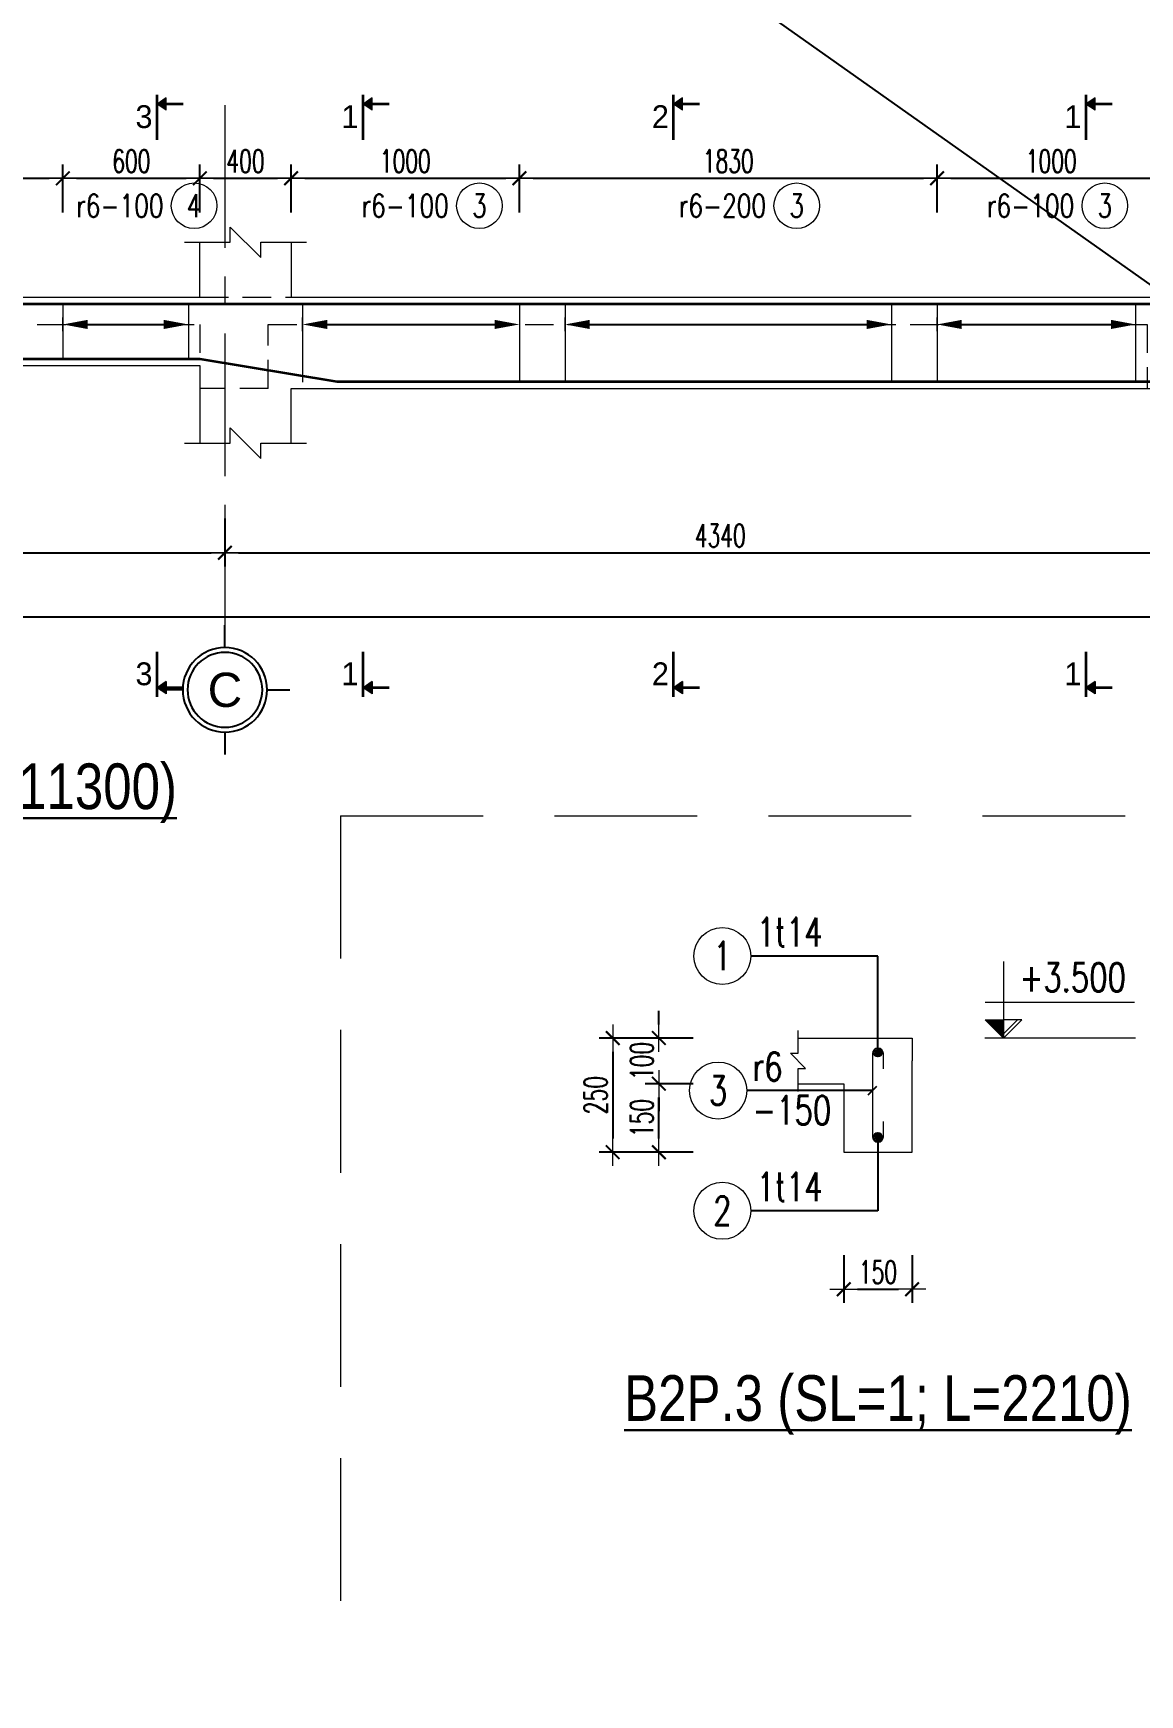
# Model space of a CAD drawing. Header units: millimetres. Extents: x -529861 to -223882, y -171969 to 61504.
# Drawn here: x -442911 to -438063, y -97113 to -89836 of the extents above; entities that cross this region are included whole.
import ezdxf
from ezdxf.enums import TextEntityAlignment as Align

# ---------------------------------------------------------------- set-up
doc = ezdxf.new("R2010")
doc.units = ezdxf.units.MM
doc.header["$LTSCALE"] = 5000
doc.linetypes.add('CENTER', pattern=[2, 1.25, -0.25, 0.25, -0.25])
doc.linetypes.add('HIDDEN', pattern=[0.375, 0.25, -0.125])
doc.layers.get('Defpoints').update_dxf_attribs({"color": 143})
for name, color, linetype, lineweight in [('dim', 8, 'Continuous', 18), ('kata_dim', 8, 'Continuous', 15), ('kata_grid', 8, 'CENTER', 5), ('kata_net khuat', 9, 'HIDDEN', 5), ('kata_net manh', 8, 'Continuous', 5), ('kata_net thay', 4, 'Continuous', 20), ('kata_text', 7, 'Continuous', 30), ('kata_thep chu', 1, 'Continuous', 35), ('kata_thep dai', 220, 'Continuous', 20), ('S-dims', 8, 'Continuous', 18)]:
    doc.layers.add(name, color=color, linetype=linetype, lineweight=lineweight)
doc.layers.add('KCS_Plotter', color=11, linetype='Continuous', plot=False)
doc.layers.add('text', color=255, linetype='Continuous')
doc.styles.add('AVANH', font='')
doc.styles.add('General text 1', font='')
doc.styles.add('kata_text', font='arial.ttf', dxfattribs={"width": 0.8})
doc.styles.add('vnsimpli', font='vnsimli.shx', dxfattribs={"width": 0.65})
doc.styles.get('AVANH').set_extended_font_data('.VnArialH')
doc.styles.get('General text 1').set_extended_font_data('.VnAvantH')
doc.dimstyles.new('kata_dim_25', dxfattribs={"dimscale": 25, "dimtxt": 2.5, "dimasz": 1.5, "dimexe": 1.5, "dimexo": 2.5, "dimtad": 1, "dimdec": 0, "dimzin": 0, "dimdsep": 46, "dimtxsty": 'kata_text', "dimblk": 'kata_block_ArchTick', "dimcen": 0.09, "dimdle": 1.2, "dimclrd": 8, "dimclre": 8, "dimclrt": 3, "dimadec": 0, "dimazin": 0, "dimtfac": 1, "dimtdec": 0, "dimtix": 1, "dimtofl": 0, "dimtmove": 0, "dimatfit": 3, "dimfxl": 3.75, "dimfxlon": 1, "dimtolj": 1, "dimtzin": 0, "dimarcsym": 0})
doc.dimstyles.new('kata_dim_40', dxfattribs={"dimscale": 40, "dimtxt": 2.5, "dimasz": 1.5, "dimexe": 1.5, "dimexo": 2.5, "dimtad": 1, "dimdec": 0, "dimzin": 0, "dimdsep": 46, "dimtxsty": 'vnsimpli', "dimblk": 'kata_block_ArchTick', "dimcen": 0.09, "dimdle": 1.2, "dimclrd": 8, "dimclre": 8, "dimclrt": 3, "dimadec": 0, "dimazin": 0, "dimtfac": 1, "dimtdec": 0, "dimtix": 1, "dimtofl": 0, "dimtmove": 0, "dimatfit": 3, "dimfxl": 3.75, "dimfxlon": 1, "dimtolj": 1, "dimtzin": 0, "dimarcsym": 0})
doc.dimstyles.new('kata_rai_thep', dxfattribs={"dimtxt": 2, "dimasz": 1, "dimexe": 0, "dimexo": 0, "dimtad": 1, "dimdec": 0, "dimzin": 12, "dimdsep": 46, "dimtxsty": 'kata_text', "dimblk": 'kata_block_RUNTIC', "dimcen": 0, "dimse1": 1, "dimse2": 1, "dimclrd": 6, "dimclre": 6, "dimclrt": 7, "dimadec": 0, "dimazin": 3, "dimtfac": 1, "dimtdec": 0, "dimtmove": 2, "dimatfit": 3, "dimldrblk": 'kata_block_LEADERTIC', "dimfxl": 1, "dimtolj": 1, "dimtzin": 0, "dimlwd": -1, "dimlwe": -1, "dimarcsym": 0})

# ---------------------------------------------------------------- blocks, each defined once
blk = doc.blocks.new('kata_block_TD')
at = {"color": 6, "linetype": 'ByBlock', "lineweight": -2, "style": 'kata_text', "width": 0.8}
blk.add_attdef('SECTDET2', text='', height=5, dxfattribs=at).set_placement((0, 7.970649532882817), align=Align.CENTER)
at = {"color": 0, "linetype": 'ByBlock', "lineweight": -2, "style": 'kata_text', "width": 0.8}
blk.add_attdef('SECTDET1', text='', height=5, dxfattribs=at).set_placement((0, 1.470649532882817), align=Align.CENTER)
blk = doc.blocks.new('kata_block_ArchTick')
at = {"color": 8}
blk.add_line((1, 0), (-1, 0), dxfattribs=at)
at = {"color": 8, "const_width": 0.15}
blk.add_lwpolyline([(-0.5, -0.5), (0.5, 0.5)], dxfattribs=at)
blk = doc.blocks.new('*D211')
at = {"layer": 'Defpoints', "color": 0, "linetype": 'ByBlock', "ltscale": 1500, "transparency": 16777216}
for p in [(-441780.8528611657, -90471.60554762035), (-442180.8528611657, -90991.60554762035), (-441780.8528611657, -90991.60554762035)]:
    blk.add_point(p, dxfattribs=at)
at = {"layer": 'kata_dim', "color": 8, "linetype": 'ByBlock', "lineweight": -2, "ltscale": 1500, "transparency": 16777216}
for p, q in [((-442180.8528611657, -90621.60554762035), (-442180.8528611657, -90411.60554762035)), ((-441780.8528611657, -90621.60554762035), (-441780.8528611657, -90411.60554762035)), ((-442120.8528611657, -90471.60554762035), (-441840.8528611657, -90471.60554762035))]:
    blk.add_line(p, q, dxfattribs=at)
at = {"layer": 'kata_dim', "color": 8, "linetype": 'ByBlock', "lineweight": -2, "ltscale": 1500, "transparency": 16777216, "xscale": 60, "yscale": 60, "zscale": 60, "rotation": 180}
blk.add_blockref('kata_block_ArchTick', (-442180.8528611657, -90471.60554762035), dxfattribs=at)
at = {"layer": 'kata_dim', "color": 8, "linetype": 'ByBlock', "lineweight": -2, "ltscale": 1500, "transparency": 16777216, "xscale": 60, "yscale": 60, "zscale": 60}
blk.add_blockref('kata_block_ArchTick', (-441780.8528611657, -90471.60554762035), dxfattribs=at)
at = {"layer": 'kata_dim', "color": 3, "linetype": 'ByBlock', "ltscale": 1500, "transparency": 16777216, "insert": (-441980.8528611657, -90396.60554762035), "char_height": 100, "attachment_point": 5, "style": 'vnsimpli'}
blk.add_mtext('\\A1;400', dxfattribs=at)
blk = doc.blocks.new('*D213')
at = {"layer": 'Defpoints', "color": 0, "linetype": 'ByBlock', "ltscale": 1500, "transparency": 16777216}
for p in [(-442780.8528611657, -90471.60554762035), (-443980.8528611657, -90991.60554762035), (-442780.8528611657, -90991.60554762035)]:
    blk.add_point(p, dxfattribs=at)
at = {"layer": 'kata_dim', "color": 8, "linetype": 'ByBlock', "lineweight": -2, "ltscale": 1500, "transparency": 16777216}
for p, q in [((-443980.8528611657, -90621.60554762035), (-443980.8528611657, -90411.60554762035)), ((-442780.8528611657, -90621.60554762035), (-442780.8528611657, -90411.60554762035)), ((-443920.8528611657, -90471.60554762035), (-442840.8528611657, -90471.60554762035))]:
    blk.add_line(p, q, dxfattribs=at)
at = {"layer": 'kata_dim', "color": 8, "linetype": 'ByBlock', "lineweight": -2, "ltscale": 1500, "transparency": 16777216, "xscale": 60, "yscale": 60, "zscale": 60, "rotation": 180}
blk.add_blockref('kata_block_ArchTick', (-443980.8528611657, -90471.60554762035), dxfattribs=at)
at = {"layer": 'kata_dim', "color": 8, "linetype": 'ByBlock', "lineweight": -2, "ltscale": 1500, "transparency": 16777216, "xscale": 60, "yscale": 60, "zscale": 60}
blk.add_blockref('kata_block_ArchTick', (-442780.8528611657, -90471.60554762035), dxfattribs=at)
at = {"layer": 'kata_dim', "color": 3, "linetype": 'ByBlock', "ltscale": 1500, "transparency": 16777216, "insert": (-443380.8528611657, -90396.60554762035), "char_height": 100, "attachment_point": 5, "style": 'vnsimpli'}
blk.add_mtext('\\A1;1200', dxfattribs=at)
blk = doc.blocks.new('*D214')
at = {"layer": 'Defpoints', "color": 0, "linetype": 'ByBlock', "ltscale": 1500, "transparency": 16777216}
for p in [(-442180.8528611657, -90471.60554762035), (-442780.8528611657, -90991.60554762035), (-442180.8528611657, -90991.60554762035)]:
    blk.add_point(p, dxfattribs=at)
at = {"layer": 'kata_dim', "color": 8, "linetype": 'ByBlock', "lineweight": -2, "ltscale": 1500, "transparency": 16777216}
for p, q in [((-442780.8528611657, -90621.60554762035), (-442780.8528611657, -90411.60554762035)), ((-442180.8528611657, -90621.60554762035), (-442180.8528611657, -90411.60554762035)), ((-442720.8528611657, -90471.60554762035), (-442240.8528611657, -90471.60554762035))]:
    blk.add_line(p, q, dxfattribs=at)
at = {"layer": 'kata_dim', "color": 8, "linetype": 'ByBlock', "lineweight": -2, "ltscale": 1500, "transparency": 16777216, "xscale": 60, "yscale": 60, "zscale": 60, "rotation": 180}
blk.add_blockref('kata_block_ArchTick', (-442780.8528611657, -90471.60554762035), dxfattribs=at)
at = {"layer": 'kata_dim', "color": 8, "linetype": 'ByBlock', "lineweight": -2, "ltscale": 1500, "transparency": 16777216, "xscale": 60, "yscale": 60, "zscale": 60}
blk.add_blockref('kata_block_ArchTick', (-442180.8528611657, -90471.60554762035), dxfattribs=at)
at = {"layer": 'kata_dim', "color": 3, "linetype": 'ByBlock', "ltscale": 1500, "transparency": 16777216, "insert": (-442480.8528611657, -90396.60554762035), "char_height": 100, "attachment_point": 5, "style": 'vnsimpli'}
blk.add_mtext('\\A1;600', dxfattribs=at)
blk = doc.blocks.new('*D216')
at = {"layer": 'Defpoints', "color": 0, "linetype": 'ByBlock', "ltscale": 1500, "transparency": 16777216}
for p in [(-440780.8528611657, -90471.60554762035), (-441780.8528611657, -90991.60554762035), (-440780.8528611657, -90991.60554762035)]:
    blk.add_point(p, dxfattribs=at)
at = {"layer": 'kata_dim', "color": 8, "linetype": 'ByBlock', "lineweight": -2, "ltscale": 1500, "transparency": 16777216}
for p, q in [((-441780.8528611657, -90621.60554762035), (-441780.8528611657, -90411.60554762035)), ((-440780.8528611657, -90621.60554762035), (-440780.8528611657, -90411.60554762035)), ((-441720.8528611657, -90471.60554762035), (-440840.8528611657, -90471.60554762035))]:
    blk.add_line(p, q, dxfattribs=at)
at = {"layer": 'kata_dim', "color": 8, "linetype": 'ByBlock', "lineweight": -2, "ltscale": 1500, "transparency": 16777216, "xscale": 60, "yscale": 60, "zscale": 60, "rotation": 180}
blk.add_blockref('kata_block_ArchTick', (-441780.8528611657, -90471.60554762035), dxfattribs=at)
at = {"layer": 'kata_dim', "color": 8, "linetype": 'ByBlock', "lineweight": -2, "ltscale": 1500, "transparency": 16777216, "xscale": 60, "yscale": 60, "zscale": 60}
blk.add_blockref('kata_block_ArchTick', (-440780.8528611657, -90471.60554762035), dxfattribs=at)
at = {"layer": 'kata_dim', "color": 3, "linetype": 'ByBlock', "ltscale": 1500, "transparency": 16777216, "insert": (-441280.8528611657, -90396.60554762035), "char_height": 100, "attachment_point": 5, "style": 'vnsimpli'}
blk.add_mtext('\\A1;1000', dxfattribs=at)
blk = doc.blocks.new('*D217')
at = {"layer": 'Defpoints', "color": 0, "linetype": 'ByBlock', "ltscale": 1500, "transparency": 16777216}
for p in [(-438950.8528611657, -90471.60554762035), (-440780.8528611657, -90991.60554762035), (-438950.8528611657, -90991.60554762035)]:
    blk.add_point(p, dxfattribs=at)
at = {"layer": 'kata_dim', "color": 8, "linetype": 'ByBlock', "lineweight": -2, "ltscale": 1500, "transparency": 16777216}
for p, q in [((-440780.8528611657, -90621.60554762035), (-440780.8528611657, -90411.60554762035)), ((-438950.8528611657, -90621.60554762035), (-438950.8528611657, -90411.60554762035)), ((-440720.8528611657, -90471.60554762035), (-439010.8528611657, -90471.60554762035))]:
    blk.add_line(p, q, dxfattribs=at)
at = {"layer": 'kata_dim', "color": 8, "linetype": 'ByBlock', "lineweight": -2, "ltscale": 1500, "transparency": 16777216, "xscale": 60, "yscale": 60, "zscale": 60, "rotation": 180}
blk.add_blockref('kata_block_ArchTick', (-440780.8528611657, -90471.60554762035), dxfattribs=at)
at = {"layer": 'kata_dim', "color": 8, "linetype": 'ByBlock', "lineweight": -2, "ltscale": 1500, "transparency": 16777216, "xscale": 60, "yscale": 60, "zscale": 60}
blk.add_blockref('kata_block_ArchTick', (-438950.8528611657, -90471.60554762035), dxfattribs=at)
at = {"layer": 'kata_dim', "color": 3, "linetype": 'ByBlock', "ltscale": 1500, "transparency": 16777216, "insert": (-439865.8528611657, -90396.60554762035), "char_height": 100, "attachment_point": 5, "style": 'vnsimpli'}
blk.add_mtext('\\A1;1830', dxfattribs=at)
blk = doc.blocks.new('*D218')
at = {"layer": 'Defpoints', "color": 0, "linetype": 'ByBlock', "ltscale": 1500, "transparency": 16777216}
for p in [(-437950.8528611657, -90471.60554762035), (-438950.8528611657, -90991.60554762035), (-437950.8528611657, -90991.60554762035)]:
    blk.add_point(p, dxfattribs=at)
at = {"layer": 'kata_dim', "color": 8, "linetype": 'ByBlock', "lineweight": -2, "ltscale": 1500, "transparency": 16777216}
for p, q in [((-438950.8528611657, -90621.60554762035), (-438950.8528611657, -90411.60554762035)), ((-437950.8528611657, -90621.60554762035), (-437950.8528611657, -90411.60554762035)), ((-438890.8528611657, -90471.60554762035), (-438010.8528611657, -90471.60554762035))]:
    blk.add_line(p, q, dxfattribs=at)
at = {"layer": 'kata_dim', "color": 8, "linetype": 'ByBlock', "lineweight": -2, "ltscale": 1500, "transparency": 16777216, "xscale": 60, "yscale": 60, "zscale": 60, "rotation": 180}
blk.add_blockref('kata_block_ArchTick', (-438950.8528611657, -90471.60554762035), dxfattribs=at)
at = {"layer": 'kata_dim', "color": 8, "linetype": 'ByBlock', "lineweight": -2, "ltscale": 1500, "transparency": 16777216, "xscale": 60, "yscale": 60, "zscale": 60}
blk.add_blockref('kata_block_ArchTick', (-437950.8528611657, -90471.60554762035), dxfattribs=at)
at = {"layer": 'kata_dim', "color": 3, "linetype": 'ByBlock', "ltscale": 1500, "transparency": 16777216, "insert": (-438450.8528611657, -90396.60554762035), "char_height": 100, "attachment_point": 5, "style": 'vnsimpli'}
blk.add_mtext('\\A1;1000', dxfattribs=at)
blk = doc.blocks.new('*D220')
at = {"layer": 'Defpoints', "color": 0, "linetype": 'ByBlock', "ltscale": 1500, "transparency": 16777216}
for p in [(-449030.8528611657, -91391.60554762035), (-437730.8528611657, -91391.60554762035), (-437730.8528611657, -92391.60554762035)]:
    blk.add_point(p, dxfattribs=at)
at = {"layer": 'kata_dim', "color": 8, "linetype": 'ByBlock', "lineweight": -2, "ltscale": 1500, "transparency": 16777216}
for p, q in [((-449030.8528611657, -92241.60554762035), (-449030.8528611657, -92451.60554762035)), ((-437730.8528611657, -92241.60554762035), (-437730.8528611657, -92451.60554762035)), ((-448970.8528611657, -92391.60554762035), (-437790.8528611657, -92391.60554762035))]:
    blk.add_line(p, q, dxfattribs=at)
at = {"layer": 'kata_dim', "color": 8, "linetype": 'ByBlock', "lineweight": -2, "ltscale": 1500, "transparency": 16777216, "xscale": 60, "yscale": 60, "zscale": 60, "rotation": 180}
blk.add_blockref('kata_block_ArchTick', (-449030.8528611657, -92391.60554762035), dxfattribs=at)
at = {"layer": 'kata_dim', "color": 8, "linetype": 'ByBlock', "lineweight": -2, "ltscale": 1500, "transparency": 16777216, "xscale": 60, "yscale": 60, "zscale": 60}
blk.add_blockref('kata_block_ArchTick', (-437730.8528611657, -92391.60554762035), dxfattribs=at)
at = {"layer": 'kata_dim', "color": 3, "linetype": 'ByBlock', "ltscale": 1500, "transparency": 16777216, "insert": (-443380.8528611657, -92316.60554762035), "char_height": 100, "attachment_point": 5, "style": 'vnsimpli'}
blk.add_mtext('\\A1;11300', dxfattribs=at)
blk = doc.blocks.new('*D222')
at = {"layer": 'Defpoints', "color": 0, "linetype": 'ByBlock', "ltscale": 1500, "transparency": 16777216}
for p in [(-444580.8528611657, -91291.60554762035), (-442070.8528611657, -91391.60554762035), (-442070.8528611657, -92111.60554762035)]:
    blk.add_point(p, dxfattribs=at)
at = {"layer": 'kata_dim', "color": 8, "linetype": 'ByBlock', "lineweight": -2, "ltscale": 1500, "transparency": 16777216}
for p, q in [((-444580.8528611657, -91961.60554762035), (-444580.8528611657, -92171.60554762035)), ((-442070.8528611657, -91961.60554762035), (-442070.8528611657, -92171.60554762035)), ((-444520.8528611657, -92111.60554762035), (-442130.8528611657, -92111.60554762035))]:
    blk.add_line(p, q, dxfattribs=at)
at = {"layer": 'kata_dim', "color": 8, "linetype": 'ByBlock', "lineweight": -2, "ltscale": 1500, "transparency": 16777216, "xscale": 60, "yscale": 60, "zscale": 60, "rotation": 180}
blk.add_blockref('kata_block_ArchTick', (-444580.8528611657, -92111.60554762035), dxfattribs=at)
at = {"layer": 'kata_dim', "color": 8, "linetype": 'ByBlock', "lineweight": -2, "ltscale": 1500, "transparency": 16777216, "xscale": 60, "yscale": 60, "zscale": 60}
blk.add_blockref('kata_block_ArchTick', (-442070.8528611657, -92111.60554762035), dxfattribs=at)
at = {"layer": 'kata_dim', "color": 3, "linetype": 'ByBlock', "ltscale": 1500, "transparency": 16777216, "insert": (-443325.8528611657, -92036.60554762035), "char_height": 100, "attachment_point": 5, "style": 'vnsimpli'}
blk.add_mtext('\\A1;2510', dxfattribs=at)
blk = doc.blocks.new('kata_block_GRID')
at = {"layer": 'dim', "color": 250, "linetype": 'Continuous', "lineweight": -3}
for p, q in [((-0.003069858671185699, 4.621936058582317), (-0.003069858671185699, 7.082257742461767)), ((-4.628075776428378, -0.003069858671263859), (-7.088397460513452, -0.003069858671263859)), ((4.633360719258999, -0.003069858729762842), (7.093682403344044, -0.003069858729762842)), ((-0.003069858729507047, -4.62807577604141), (-0.003069858729507047, -7.088397459920852))]:
    blk.add_line(p, q, dxfattribs=at)
at = {"layer": 'dim', "color": 250, "linetype": 'Continuous', "lineweight": -3, "extrusion": (0, 0, -1)}
blk.add_ellipse((-0.003069858729507047, -0.003069858729762842), major_axis=(-4.625005843929168, 0.0008261058644820616), ratio=0.9999999999162872, start_param=3.141414036333157, end_param=9.424599343512742, dxfattribs=at)
at = {"layer": 'dim', "color": 9, "linetype": 'Continuous', "lineweight": -3, "extrusion": (0, 0, -0.9999999999999999)}
blk.add_ellipse((-0.003069858729507047, -0.003069858729762842), major_axis=(-4.09891770926371, 0.00306985872976267), ratio=0.99999999991626, start_param=3.140843709996926, end_param=9.424029017176512, dxfattribs=at)
at = {"layer": 'text', "color": 33, "style": 'AVANH'}
blk.add_attdef('GRID', text='', height=3.75, dxfattribs=at).set_placement((0, 0), align=Align.MIDDLE)
blk = doc.blocks.new('*D223')
at = {"layer": 'Defpoints', "color": 0, "linetype": 'ByBlock', "ltscale": 1500, "transparency": 16777216}
for p in [(-442070.8528611657, -91391.60554762035), (-437730.8528611657, -91391.60554762035), (-437730.8528611657, -92111.60554762035)]:
    blk.add_point(p, dxfattribs=at)
at = {"layer": 'kata_dim', "color": 8, "linetype": 'ByBlock', "lineweight": -2, "ltscale": 1500, "transparency": 16777216}
for p, q in [((-442070.8528611657, -91961.60554762035), (-442070.8528611657, -92171.60554762035)), ((-437730.8528611657, -91961.60554762035), (-437730.8528611657, -92171.60554762035)), ((-442010.8528611657, -92111.60554762035), (-437790.8528611657, -92111.60554762035))]:
    blk.add_line(p, q, dxfattribs=at)
at = {"layer": 'kata_dim', "color": 8, "linetype": 'ByBlock', "lineweight": -2, "ltscale": 1500, "transparency": 16777216, "xscale": 60, "yscale": 60, "zscale": 60, "rotation": 180}
blk.add_blockref('kata_block_ArchTick', (-442070.8528611657, -92111.60554762035), dxfattribs=at)
at = {"layer": 'kata_dim', "color": 8, "linetype": 'ByBlock', "lineweight": -2, "ltscale": 1500, "transparency": 16777216, "xscale": 60, "yscale": 60, "zscale": 60}
blk.add_blockref('kata_block_ArchTick', (-437730.8528611657, -92111.60554762035), dxfattribs=at)
at = {"layer": 'kata_dim', "color": 3, "linetype": 'ByBlock', "ltscale": 1500, "transparency": 16777216, "insert": (-439900.8528611657, -92036.60554762035), "char_height": 100, "attachment_point": 5, "style": 'vnsimpli'}
blk.add_mtext('\\A1;4340', dxfattribs=at)
blk = doc.blocks.new('kata_block_RUNTIC')
at = {"layer": 'kata_dim', "color": 6}
blk.add_line((0, 0.75), (0, -0.75), dxfattribs=at)
blk.add_lwpolyline([(0, 0, 0, 1, 0), (-2.69999999999709, 0, 1, 1, 0)], format="xyseb", dxfattribs=at)
blk = doc.blocks.new('*D229')
at = {"layer": 'Defpoints', "color": 6, "linetype": 'ByBlock', "ltscale": 1500, "transparency": 16777216}
blk.add_line((-442740.8528611657, -91111.60554762035), (-442270.8528611657, -91111.60554762035), dxfattribs=at)
at = {"layer": 'Defpoints', "color": 0, "linetype": 'ByBlock', "ltscale": 1500, "transparency": 16777216}
for p in [(-442780.8528611657, -91111.60554762035), (-442230.8528611657, -91111.60554762035), (-442230.8528611657, -91111.60554762035)]:
    blk.add_point(p, dxfattribs=at)
at = {"layer": 'Defpoints', "color": 6, "linetype": 'ByBlock', "ltscale": 1500, "transparency": 16777216, "xscale": 40, "yscale": 40, "zscale": 40, "rotation": 180}
blk.add_blockref('kata_block_RUNTIC', (-442780.8528611657, -91111.60554762035), dxfattribs=at)
at = {"layer": 'Defpoints', "color": 6, "linetype": 'ByBlock', "ltscale": 1500, "transparency": 16777216, "xscale": 40, "yscale": 40, "zscale": 40}
blk.add_blockref('kata_block_RUNTIC', (-442230.8528611657, -91111.60554762035), dxfattribs=at)
blk = doc.blocks.new('kata_block_LEADERTIC')
at = {"layer": 'kata_dim', "color": 6}
blk.add_lwpolyline([(0, 0, 0, 1, 0), (-2.69999999999709, 0, 1, 1, 0)], format="xyseb", dxfattribs=at)
blk = doc.blocks.new('*D230')
at = {"layer": 'Defpoints', "color": 6, "linetype": 'ByBlock', "ltscale": 1500, "transparency": 16777216}
blk.add_line((-441690.8528611657, -91111.60554762035), (-440820.8528611657, -91111.60554762035), dxfattribs=at)
at = {"layer": 'Defpoints', "color": 0, "linetype": 'ByBlock', "ltscale": 1500, "transparency": 16777216}
for p in [(-441730.8528611657, -91111.60554762035), (-440780.8528611657, -91111.60554762035), (-440780.8528611657, -91111.60554762035)]:
    blk.add_point(p, dxfattribs=at)
at = {"layer": 'Defpoints', "color": 6, "linetype": 'ByBlock', "ltscale": 1500, "transparency": 16777216, "xscale": 40, "yscale": 40, "zscale": 40, "rotation": 180}
blk.add_blockref('kata_block_RUNTIC', (-441730.8528611657, -91111.60554762035), dxfattribs=at)
at = {"layer": 'Defpoints', "color": 6, "linetype": 'ByBlock', "ltscale": 1500, "transparency": 16777216, "xscale": 40, "yscale": 40, "zscale": 40}
blk.add_blockref('kata_block_RUNTIC', (-440780.8528611657, -91111.60554762035), dxfattribs=at)
blk = doc.blocks.new('*D231')
at = {"layer": 'Defpoints', "color": 6, "linetype": 'ByBlock', "ltscale": 1500, "transparency": 16777216}
blk.add_line((-440540.8528611657, -91111.60554762035), (-439190.8528611657, -91111.60554762035), dxfattribs=at)
at = {"layer": 'Defpoints', "color": 0, "linetype": 'ByBlock', "ltscale": 1500, "transparency": 16777216}
for p in [(-440580.8528611657, -91111.60554762035), (-439150.8528611657, -91111.60554762035), (-439150.8528611657, -91111.60554762035)]:
    blk.add_point(p, dxfattribs=at)
at = {"layer": 'Defpoints', "color": 6, "linetype": 'ByBlock', "ltscale": 1500, "transparency": 16777216, "xscale": 40, "yscale": 40, "zscale": 40, "rotation": 180}
blk.add_blockref('kata_block_RUNTIC', (-440580.8528611657, -91111.60554762035), dxfattribs=at)
at = {"layer": 'Defpoints', "color": 6, "linetype": 'ByBlock', "ltscale": 1500, "transparency": 16777216, "xscale": 40, "yscale": 40, "zscale": 40}
blk.add_blockref('kata_block_RUNTIC', (-439150.8528611657, -91111.60554762035), dxfattribs=at)
blk = doc.blocks.new('*D232')
at = {"layer": 'Defpoints', "color": 6, "linetype": 'ByBlock', "ltscale": 1500, "transparency": 16777216}
blk.add_line((-438910.8528611657, -91111.60554762035), (-438120.8528611657, -91111.60554762035), dxfattribs=at)
at = {"layer": 'Defpoints', "color": 0, "linetype": 'ByBlock', "ltscale": 1500, "transparency": 16777216}
for p in [(-438950.8528611657, -91111.60554762035), (-438080.8528611657, -91111.60554762035), (-438080.8528611657, -91111.60554762035)]:
    blk.add_point(p, dxfattribs=at)
at = {"layer": 'Defpoints', "color": 6, "linetype": 'ByBlock', "ltscale": 1500, "transparency": 16777216, "xscale": 40, "yscale": 40, "zscale": 40, "rotation": 180}
blk.add_blockref('kata_block_RUNTIC', (-438950.8528611657, -91111.60554762035), dxfattribs=at)
at = {"layer": 'Defpoints', "color": 6, "linetype": 'ByBlock', "ltscale": 1500, "transparency": 16777216, "xscale": 40, "yscale": 40, "zscale": 40}
blk.add_blockref('kata_block_RUNTIC', (-438080.8528611657, -91111.60554762035), dxfattribs=at)
blk = doc.blocks.new('*U87')
blk.add_circle((2.5, 0), 2.5)
at = {"layer": 'kata_text', "color": 3, "style": 'vnsimpli', "width": 0.75}
blk.add_attdef('DKKC2', text='', height=2.5, dxfattribs=at).set_placement((-0.85, -1.249999999999998), align=Align.RIGHT)
at = {"layer": 'kata_text', "color": 7, "style": 'vnsimpli', "width": 0.75}
blk.add_attdef('SH3', text='', height=2.5, dxfattribs=at).set_placement((2.5, 0), align=Align.MIDDLE)
blk = doc.blocks.new('kata_block_SECBAL')
blk.add_hatch(color=2).paths.add_polyline_path([(0.9949950774395511, 3.806026766437923), (4.639423423213884e-07, 3.133625387334772), (0.9949950774395511, 2.46122400823162)])
at = {"color": 2}
for p, q in [((0.9949950774395511, 3.806026766437923), (4.639423423213884e-07, 3.133625387334772)), ((0.9949950774395511, 2.46122400823162), (0.9949950774395511, 3.806026766437923)), ((0.9949950774395511, 2.46122400823162), (4.639423423213884e-07, 3.133625387334772))]:
    blk.add_line(p, q, dxfattribs=at)
at = {"color": 2, "const_width": 0.3}
for points in [[(4.639423423213884e-07, -0.8013114999549362), (4.639423423213884e-07, 4.158454357098053)], [(0.9949950774395511, 3.133625387334772), (2.888094267825096, 3.133625387334772)]]:
    blk.add_lwpolyline(points, dxfattribs=at)
at = {"color": 2, "linetype": 'ByBlock', "lineweight": -2, "style": 'General text 1'}
blk.add_attdef('DETAIL', text='', height=2.5, dxfattribs=at).set_placement((-0.4999587343882013, 1.749873724336794), align=Align.MIDDLE_RIGHT)
blk = doc.blocks.new('*U88')
blk.add_hatch(color=2).paths.add_polyline_path([(0.9949950774395503, -0.4488839092948065), (4.639423418238154e-07, 0.2235174698083453), (0.9949950774395507, 0.8959188489114962)])
at = {"color": 2}
for p, q in [((0.9949950774395507, 0.8959188489114962), (4.639423418238154e-07, 0.2235174698083453)), ((0.9949950774395503, -0.4488839092948065), (4.639423418238154e-07, 0.2235174698083453)), ((0.9949950774395507, 0.8959188489114962), (0.9949950774395503, -0.4488839092948065))]:
    blk.add_line(p, q, dxfattribs=at)
at = {"color": 2, "const_width": 0.3}
for points in [[(4.639423431694138e-07, 4.158454357098053), (4.63942341473363e-07, -0.8013114999549362)], [(0.9949950774395505, 0.2235174698083449), (2.888094267825096, 0.2235174698083444)]]:
    blk.add_lwpolyline(points, dxfattribs=at)
at = {"color": 2, "linetype": 'ByBlock', "lineweight": -2, "style": 'General text 1'}
blk.add_attdef('DETAIL', text='', height=2.5, dxfattribs=at).set_placement((-0.4999587343882013, 1.749873724336794), align=Align.MIDDLE_RIGHT)
blk = doc.blocks.new('kata_block_CT')
at = {"layer": 'S-dims', "linetype": 'ByBlock', "ltscale": 1500}
blk.add_hatch(color=256, dxfattribs=at).paths.add_polyline_path([(-1.818989403545856e-12, 1.596954857557193), (-1.612010908635057, 1.596954857557193), (-1.818989403545856e-12, -4.547473508864641e-13)])
h = blk.add_hatch(dxfattribs=at)
h.set_pattern_fill('ANSI31', color=256, scale=1.406250541793835, style=0)
h.set_pattern_definition([(45.00000000000001, (-1.818989403545856e-12, 5.002220859751105e-12), (-3.157122508925225, 3.157122508925225), [])])
h.paths.add_polyline_path([(-1.818989403545856e-12, 1.596954857557193), (-1.818989403545856e-12, -4.547473508864641e-13), (1.612010908922457, 1.596954857557193)])
for p, q in [((-1.592704896860596, 3.140833880479022), (11.46947077315235, 3.140833880479022)), ((11.56125648125999, 5.002220859751105e-12), (-1.638695725139769, 5.002220859751105e-12))]:
    blk.add_line(p, q, dxfattribs=at)
for points in [[(-1.818989403545856e-12, 6.694950748643805), (-1.818989403545856e-12, -4.547473508864641e-13)], [(-1.818989403545856e-12, -4.547473508864641e-13), (-1.612010908635057, 1.596954857557193), (-1.818989403545856e-12, 1.596954857557193)], [(-1.818989403545856e-12, -4.547473508864641e-13), (1.612010908922457, 1.596954857557193), (-1.818989403545856e-12, 1.596954857557193)]]:
    blk.add_lwpolyline(points, dxfattribs=at)
at = {"layer": 'S-dims', "color": 3, "style": 'vnsimpli', "width": 0.75}
blk.add_attdef('CT', (1.409564409344966, 4.068271311703484), '', height=2.5, dxfattribs=at)
blk = doc.blocks.new('*D255')
at = {"layer": 'Defpoints', "color": 0, "linetype": 'ByBlock', "ltscale": 1500, "transparency": 16777216}
for p in [(-439359.9510556086, -94736.86264864546), (-439059.9510556086, -94736.86264864546), (-439059.9510556086, -95336.86264864546)]:
    blk.add_point(p, dxfattribs=at)
at = {"layer": 'kata_dim', "color": 8, "linetype": 'ByBlock', "lineweight": -2, "ltscale": 1500, "transparency": 16777216}
for p, q in [((-439359.9510556086, -95186.86264864546), (-439359.9510556086, -95396.86264864546)), ((-439059.9510556086, -95186.86264864546), (-439059.9510556086, -95396.86264864546)), ((-439299.9510556086, -95336.86264864546), (-439119.9510556086, -95336.86264864546))]:
    blk.add_line(p, q, dxfattribs=at)
at = {"layer": 'kata_dim', "color": 8, "linetype": 'ByBlock', "lineweight": -2, "ltscale": 1500, "transparency": 16777216, "xscale": 60, "yscale": 60, "zscale": 60, "rotation": 180}
blk.add_blockref('kata_block_ArchTick', (-439359.9510556086, -95336.86264864546), dxfattribs=at)
at = {"layer": 'kata_dim', "color": 8, "linetype": 'ByBlock', "lineweight": -2, "ltscale": 1500, "transparency": 16777216, "xscale": 60, "yscale": 60, "zscale": 60}
blk.add_blockref('kata_block_ArchTick', (-439059.9510556086, -95336.86264864546), dxfattribs=at)
at = {"layer": 'kata_dim', "color": 3, "linetype": 'ByBlock', "ltscale": 1500, "transparency": 16777216, "insert": (-439209.9510556086, -95261.86264864546), "char_height": 100, "attachment_point": 5, "style": 'vnsimpli'}
blk.add_mtext('\\A1;150', dxfattribs=at)
blk = doc.blocks.new('*D256')
at = {"layer": 'Defpoints', "color": 0, "linetype": 'ByBlock', "ltscale": 1500, "transparency": 16777216}
for p in [(-440169.7084945375, -94436.86264864546), (-439419.7084945356, -94436.86264864546), (-439419.7084945356, -94736.86264864546)]:
    blk.add_point(p, dxfattribs=at)
at = {"layer": 'kata_dim', "color": 8, "linetype": 'ByBlock', "lineweight": -2, "ltscale": 1500, "transparency": 16777216}
for p, q in [((-440019.7084945375, -94436.86264864546), (-440229.7084945375, -94436.86264864546)), ((-440169.7084945375, -94676.86264864546), (-440169.7084945375, -94496.86264864546)), ((-440019.7084945375, -94736.86264864546), (-440229.7084945375, -94736.86264864546))]:
    blk.add_line(p, q, dxfattribs=at)
at = {"layer": 'kata_dim', "color": 8, "linetype": 'ByBlock', "lineweight": -2, "ltscale": 1500, "transparency": 16777216, "xscale": 60, "yscale": 60, "zscale": 60}
for p, rotation in [((-440169.7084945375, -94436.86264864546), 90), ((-440169.7084945375, -94736.86264864546), 270)]:
    blk.add_blockref('kata_block_ArchTick', p, dxfattribs=dict(at, rotation=rotation))
at = {"layer": 'kata_dim', "color": 3, "linetype": 'ByBlock', "ltscale": 1500, "transparency": 16777216, "insert": (-440244.7084945375, -94586.86264864553), "char_height": 100, "attachment_point": 5, "rotation": 90, "style": 'vnsimpli'}
blk.add_mtext('\\A1;150', dxfattribs=at)
blk = doc.blocks.new('*D257')
at = {"layer": 'Defpoints', "color": 0, "linetype": 'ByBlock', "ltscale": 1500, "transparency": 16777216}
for p in [(-440169.7084945375, -94236.86264864546), (-439419.7084945356, -94236.86264864546), (-439419.7084945356, -94436.86264864546)]:
    blk.add_point(p, dxfattribs=at)
at = {"layer": 'kata_dim', "color": 8, "linetype": 'ByBlock', "lineweight": -2, "ltscale": 1500, "transparency": 16777216}
for p, q in [((-440169.7084945375, -94176.86264864546), (-440169.7084945375, -94116.86264864546)), ((-440019.7084945375, -94236.86264864546), (-440229.7084945375, -94236.86264864546)), ((-440019.7084945375, -94436.86264864546), (-440229.7084945375, -94436.86264864546)), ((-440169.7084945375, -94496.86264864546), (-440169.7084945375, -94556.86264864546))]:
    blk.add_line(p, q, dxfattribs=at)
at = {"layer": 'kata_dim', "color": 8, "linetype": 'ByBlock', "lineweight": -2, "ltscale": 1500, "transparency": 16777216, "xscale": 60, "yscale": 60, "zscale": 60}
for p, rotation in [((-440169.7084945375, -94236.86264864546), 270), ((-440169.7084945375, -94436.86264864546), 90)]:
    blk.add_blockref('kata_block_ArchTick', p, dxfattribs=dict(at, rotation=rotation))
at = {"layer": 'kata_dim', "color": 3, "linetype": 'ByBlock', "ltscale": 1500, "transparency": 16777216, "insert": (-440244.7084945375, -94336.86264864553), "char_height": 100, "attachment_point": 5, "rotation": 90, "style": 'vnsimpli'}
blk.add_mtext('\\A1;100', dxfattribs=at)
blk = doc.blocks.new('*D258')
at = {"layer": 'Defpoints', "color": 0, "linetype": 'ByBlock', "ltscale": 1500, "transparency": 16777216}
for p in [(-439359.9510556089, -94236.86264864549), (-440371.9510556105, -94736.86264864549), (-439359.9510556089, -94736.86264864549)]:
    blk.add_point(p, dxfattribs=at)
at = {"layer": 'kata_dim', "color": 8, "linetype": 'ByBlock', "lineweight": -2, "ltscale": 1500, "transparency": 16777216}
for p, q in [((-440221.9510556105, -94236.86264864549), (-440431.9510556105, -94236.86264864549)), ((-440371.9510556105, -94296.86264864549), (-440371.9510556105, -94676.86264864549)), ((-440221.9510556105, -94736.86264864549), (-440431.9510556105, -94736.86264864549))]:
    blk.add_line(p, q, dxfattribs=at)
at = {"layer": 'kata_dim', "color": 8, "linetype": 'ByBlock', "lineweight": -2, "ltscale": 1500, "transparency": 16777216, "xscale": 60, "yscale": 60, "zscale": 60}
for p, rotation in [((-440371.9510556105, -94236.86264864549), 90), ((-440371.9510556105, -94736.86264864549), 270)]:
    blk.add_blockref('kata_block_ArchTick', p, dxfattribs=dict(at, rotation=rotation))
at = {"layer": 'kata_dim', "color": 3, "linetype": 'ByBlock', "ltscale": 1500, "transparency": 16777216, "insert": (-440446.9510556104, -94486.86264864534), "char_height": 100, "attachment_point": 5, "rotation": 90, "style": 'vnsimpli'}
blk.add_mtext('\\A1;250', dxfattribs=at)
blk = doc.blocks.new('*U68')
blk.add_circle((-2.5, 0), 2.5)
at = {"layer": 'kata_text', "color": 3, "style": 'vnsimpli', "width": 0.75}
blk.add_attdef('DK1', (0.5, 0.8455043070534884), '', height=2.5, dxfattribs=at)
at = {"layer": 'kata_text', "color": 7, "style": 'vnsimpli', "width": 0.75}
blk.add_attdef('SH2', text='', height=2.5, dxfattribs=at).set_placement((-2.5, 0), align=Align.MIDDLE)
blk = doc.blocks.new('*U70')
blk.add_circle((-2.5, 0), 2.5)
at = {"layer": 'kata_text', "color": 3, "style": 'vnsimpli', "width": 0.75}
for tag, p in [('DK1', (0.5, 0.8455043070534884)), ('KC1', (0.5, -2.972544307831413))]:
    blk.add_attdef(tag, p, '', height=2.5, dxfattribs=at)
at = {"layer": 'kata_text', "color": 7, "style": 'vnsimpli', "width": 0.75}
blk.add_attdef('SH2', text='', height=2.5, dxfattribs=at).set_placement((-2.5, 0), align=Align.MIDDLE)
blk = doc.blocks.new('kata_block_THEP')
at = {"layer": 'kata_thep chu', "color": 0}
for p, q in [((-0.5, 0), (0.5, 0)), ((-0.3535533905960619, 0.353553390592424), (0.3535533905960619, -0.353553390592424)), ((0.3535533905960619, 0.353553390592424), (-0.3535533905960619, -0.353553390592424)), ((0, 0.5), (0, -0.5))]:
    blk.add_line(p, q, dxfattribs=at)
at = {"layer": 'kata_thep chu', "color": 0, "const_width": 0.08333333333333334}
blk.add_lwpolyline([(-0.5, -1.818989403545856e-12, 1), (0.5000000000145519, -1.818989403545856e-12, 1), (-0.5, -1.818989403545856e-12, 1)], format="xyb", dxfattribs=at)

msp = doc.modelspace()

# ---------------------------------------------------------------- linework, layer by layer
at = {"layer": 'kata_dim', "linetype": 'ByBlock', "ltscale": 1500}
for points in [[(-442247.5195278324, -90751.60554762035), (-442047.5195278324, -90751.60554762035), (-442047.5195278324, -90684.93888095368), (-441914.1861944991, -90818.272214287), (-441914.1861944991, -90751.60554762033), (-441714.1861944991, -90751.60554762035)], [(-442247.5195278324, -91631.60554762035), (-442047.5195278324, -91631.60554762035), (-442047.5195278324, -91564.93888095368), (-441914.1861944991, -91698.272214287), (-441914.1861944991, -91631.60554762033), (-441714.1861944991, -91631.60554762035)]]:
    msp.add_lwpolyline(points, dxfattribs=at)
at = {"layer": 'kata_grid', "ltscale": 0.1}
msp.add_line((-442070.8528611657, -90151.60554762035), (-442070.8528611657, -92431.60554762035), dxfattribs=at)
at = {"layer": 'kata_net khuat', "ltscale": 0.1}
for p, q in [((-442180.8528611657, -90991.60554762035), (-441780.8528611657, -90991.60554762035)), ((-441880.8528611657, -91391.60554762035), (-442180.8528611657, -91391.60554762035))]:
    msp.add_line(p, q, dxfattribs=at)
at = {"layer": 'kata_net khuat', "ltscale": 0.5}
for q in [(-432272.9670385277, -93263.92980072567), (-441564.8891205247, -96862.7682331002)]:
    msp.add_line((-441564.8891205247, -93263.92980072567), q, dxfattribs=at)
at = {"layer": 'kata_net khuat', "ltscale": 0.1}
for points in [[(-444580.8528611657, -91391.60554762035), (-444580.8528611657, -91111.60554762035), (-442180.8528611657, -91111.60554762035), (-442180.8528611657, -91391.60554762035)], [(-441880.8528611657, -91391.60554762035), (-441880.8528611657, -91111.60554762035), (-438030.8528611657, -91111.60554762035), (-438030.8528611657, -91391.60554762035)]]:
    msp.add_lwpolyline(points, dxfattribs=at)
at = {"layer": 'kata_net manh', "linetype": 'ByBlock', "ltscale": 1500}
msp.add_lwpolyline([(-439559.9510556086, -94470.19598197877), (-439559.9510556086, -94370.19598197877), (-439526.6177222753, -94370.19598197877), (-439593.2843889419, -94303.52931531209), (-439559.9510556086, -94303.52931531209), (-439559.9510556086, -94203.52931531209)], dxfattribs=at)
at = {"layer": 'kata_net thay', "linetype": 'ByBlock', "ltscale": 1500}
for points in [[(-444580.8528611657, -90751.60554762035), (-444580.8528611657, -90991.60554762035), (-442180.8528611657, -90991.60554762035), (-442180.8528611657, -90751.60554762035)], [(-441780.8528611657, -90751.60554762035), (-441780.8528611657, -90991.60554762035), (-437950.8528611657, -90991.60554762035), (-437950.8528611657, -90751.60554762035)], [(-444580.8528611657, -91631.60554762035), (-444580.8528611657, -91291.60554762035), (-442180.8528611657, -91291.60554762035), (-442180.8528611657, -91631.60554762035)], [(-441780.8528611657, -91631.60554762035), (-441780.8528611657, -91391.60554762035), (-437950.8528611657, -91391.60554762035), (-437950.8528611657, -91631.60554762035)], [(-439559.9510556086, -94236.86264864546), (-439359.9510556086, -94236.86264864546), (-439359.9510556086, -94236.86264864546), (-439059.9510556086, -94236.86264864546), (-439059.9510556086, -94336.86264864546), (-439059.9510556086, -94336.86264864546)], [(-439559.9510556086, -94436.86264864546), (-439359.9510556086, -94436.86264864546), (-439359.9510556086, -94736.86264864546), (-439059.9510556086, -94736.86264864546), (-439059.9510556086, -94336.86264864546), (-439059.9510556086, -94336.86264864546)]]:
    msp.add_lwpolyline(points, dxfattribs=at)
at = {"layer": 'kata_thep chu', "linetype": 'ByBlock', "ltscale": 1500}
msp.add_lwpolyline([(-448975.8528611657, -91396.60554762035), (-449000.8528611657, -91471.60554762035), (-449000.8528611657, -91041.60554762035, -0.414213562), (-448980.8528611657, -91021.60554762035), (-437780.8528611657, -91021.60554762035, -0.414213562), (-437760.8528611657, -91041.60554762035), (-437760.8528611657, -91471.60554762035), (-437785.8528611657, -91396.60554762035)], format="xyb", dxfattribs=at)
msp.add_lwpolyline([(-448925.8528611657, -91336.60554762035), (-449000.8528611657, -91361.60554762035), (-445180.8528611657, -91361.60554762035), (-444580.8528611657, -91261.60554762035), (-442180.8528611657, -91261.60554762035), (-441580.8528611657, -91361.60554762035), (-437760.8528611657, -91361.60554762035), (-437835.8528611657, -91336.60554762035)], dxfattribs=at)
at = {"layer": 'kata_thep dai', "linetype": 'ByBlock', "ltscale": 30}
for p, q in [((-442780.8528611657, -91018.60554762035), (-442780.8528611657, -91264.60554762035)), ((-442230.8528611657, -91018.60554762035), (-442230.8528611657, -91264.60554762035)), ((-441730.8528611657, -91018.60554762035), (-441730.8528611657, -91364.60554762035)), ((-440780.8528611657, -91018.60554762035), (-440780.8528611657, -91364.60554762035)), ((-440580.8528611657, -91018.60554762035), (-440580.8528611657, -91364.60554762035)), ((-439150.8528611657, -91018.60554762035), (-439150.8528611657, -91364.60554762035)), ((-438950.8528611657, -91018.60554762035), (-438950.8528611657, -91364.60554762035)), ((-438080.8528611657, -91018.60554762035), (-438080.8528611657, -91364.60554762035))]:
    msp.add_line(p, q, dxfattribs=at)
at = {"layer": 'kata_thep dai', "linetype": 'ByBlock', "ltscale": 1500}
msp.add_lwpolyline([(-439185.9510556086, -94370.86264864546), (-439185.9510556086, -94304.86264864546, 1), (-439233.9510556086, -94304.86264864546), (-439233.9510556086, -94668.86264864546, 1), (-439185.9510556086, -94668.86264864546), (-439185.9510556086, -94602.86264864546)], format="xyb", dxfattribs=at)
at = {"layer": 'KCS_Plotter', "linetype": 'ByBlock', "ltscale": 1500}
msp.add_line((-450285.4671735011, -82262.76871084442), (-429285.4671734941, -97112.76822181189), dxfattribs=at)

# ---------------------------------------------------------------- block references
at = {"layer": 'kata_dim', "color": 2, "linetype": 'ByBlock', "ltscale": 1500, "xscale": 40, "yscale": 40, "zscale": 40}
for name, p, values in [('kata_block_SECBAL', (-442368.3528611657, -90271.60554762035), {'DETAIL': '3'}), ('kata_block_SECBAL', (-441465.8528611657, -90271.60554762035), {'DETAIL': '1'}), ('kata_block_SECBAL', (-440105.8528611657, -90271.60554762035), {'DETAIL': '2'}), ('kata_block_SECBAL', (-438298.3528611657, -90271.60554762035), {'DETAIL': '1'}), ('*U88', (-442368.3528611657, -92711.60554762035), {'DETAIL': '3'}), ('*U88', (-441465.8528611657, -92711.60554762035), {'DETAIL': '1'}), ('*U88', (-440105.8528611657, -92711.60554762035), {'DETAIL': '2'}), ('*U88', (-438298.3528611657, -92711.60554762035), {'DETAIL': '1'})]:
    msp.add_blockref(name, p, dxfattribs=at).add_auto_attribs(values)
at = {"layer": 'kata_dim', "linetype": 'ByBlock', "ltscale": 1500, "xscale": 40, "yscale": 40, "zscale": 40}
msp.add_blockref('kata_block_GRID', (-442070.8528611657, -92711.60554762035), dxfattribs=at).add_auto_attribs({'GRID': 'C'})
at = {"layer": 'kata_net manh', "linetype": 'ByBlock', "ltscale": 1500}
for name, p, xscale, yscale, zscale, values in [('*U87', (-442305.8528611657, -90591.60554762035), 40, 40, 40, {'SH3': '4', 'DKKC2': 'r6-100'}), ('*U87', (-441055.8528611657, -90591.60554762035), 40, 40, 40, {'SH3': '3', 'DKKC2': 'r6-100'}), ('*U87', (-439665.8528611657, -90591.60554762035), 40, 40, 40, {'SH3': '3', 'DKKC2': 'r6-200'}), ('*U87', (-438315.8528611657, -90591.60554762035), 40, 40, 40, {'SH3': '3', 'DKKC2': 'r6-100'}), ('*U68', (-439766.5910291233, -93877.50437333144), 50, 50, 50, {'SH2': '1', 'DK1': '1t14'}), ('*U70', (-439784.9510556086, -94466.86264864546), 50, 50, 50, {'SH2': '3', 'DK1': 'r6', 'KC1': '-150'}), ('*U68', (-439766.6451724659, -94993.03917752858), 50, 50, 50, {'SH2': '2', 'DK1': '1t14'})]:
    msp.add_blockref(name, p, dxfattribs=dict(at, xscale=xscale, yscale=yscale, zscale=zscale)).add_auto_attribs(values)
at = {"layer": 'kata_text', "linetype": 'ByBlock', "ltscale": 1500}
ref = msp.add_blockref('kata_block_TD', (-443380.8528611657, -93293.0239739197), dxfattribs=dict(at, xscale=40, yscale=40, zscale=40))
ref.add_attrib('SECTDET1', '%%uB2.8 (SL=1; L=11300)', dxfattribs={"layer": '0', "color": 0, "linetype": 'ByBlock', "lineweight": -2, "height": 200, "style": 'kata_text', "width": 0.8}).set_placement((-443380.8528611657, -93234.19799260439), align=Align.CENTER)
ref = msp.add_blockref('kata_block_CT', (-438659.9510556086, -94236.86264864546), dxfattribs=dict(at, xscale=50, yscale=50, zscale=50))
ref.add_attrib('CT', '+3.500', (-438589.4728351413, -94033.44908306024), dxfattribs={"layer": '0', "color": 3, "height": 125, "style": 'vnsimpli', "width": 0.75})
ref = msp.add_blockref('kata_block_TD', (-439209.9510556086, -95972.15615331664), dxfattribs=dict(at, xscale=40, yscale=40, zscale=40))
ref.add_attrib('SECTDET1', '%%uB2P.3 (SL=1; L=2210)', dxfattribs={"layer": '0', "color": 0, "linetype": 'ByBlock', "lineweight": -2, "height": 200, "style": 'kata_text', "width": 0.8}).set_placement((-439209.9510556086, -95913.33017200131), align=Align.CENTER)
at = {"layer": 'kata_thep chu', "color": 3, "linetype": 'ByBlock', "ltscale": 1500, "xscale": 28, "yscale": 28, "zscale": 28}
for p in [(-439209.9510556086, -94300.86264864546), (-439209.9510556086, -94670.3812764135)]:
    msp.add_blockref('kata_block_THEP', p, dxfattribs=at)

# ---------------------------------------------------------------- dimensions: what is measured, and where the dimension line sits
at = {"layer": 'Defpoints', "linetype": 'ByBlock', "ltscale": 1500}
for p1, p2, picture, middle in [((-442780.8528611657, -91111.60554762035), (-442230.8528611657, -91111.60554762035), '*D229', (-442505.8528611657, -91111.60554762035)), ((-441730.8528611657, -91111.60554762035), (-440780.8528611657, -91111.60554762035), '*D230', (-441255.8528611657, -91111.60554762035)), ((-440580.8528611657, -91111.60554762035), (-439150.8528611657, -91111.60554762035), '*D231', (-439865.8528611657, -91111.60554762035)), ((-438950.8528611657, -91111.60554762035), (-438080.8528611657, -91111.60554762035), '*D232', (-438515.8528611657, -91111.60554762035))]:
    dim = msp.add_aligned_dim(p1=p1, p2=p2, distance=0, text=' ', dimstyle='kata_rai_thep', override={"dimscale": 40}, dxfattribs=at)
    dim.commit()
    dim.dimension.update_dxf_attribs({"geometry": picture, "text_midpoint": middle})
at = {"layer": 'kata_dim', "linetype": 'ByBlock', "ltscale": 1500}
for base, p1, p2, picture, middle in [((-442780.8528611657, -90471.60554762035), (-443980.8528611657, -90991.60554762035), (-442780.8528611657, -90991.60554762035), '*D213', (-443380.8528611657, -90396.60554762035)), ((-442180.8528611657, -90471.60554762035), (-442780.8528611657, -90991.60554762035), (-442180.8528611657, -90991.60554762035), '*D214', (-442480.8528611657, -90396.60554762035)), ((-441780.8528611657, -90471.60554762035), (-442180.8528611657, -90991.60554762035), (-441780.8528611657, -90991.60554762035), '*D211', (-441980.8528611657, -90396.60554762035)), ((-440780.8528611657, -90471.60554762035), (-441780.8528611657, -90991.60554762035), (-440780.8528611657, -90991.60554762035), '*D216', (-441280.8528611657, -90396.60554762035)), ((-438950.8528611657, -90471.60554762035), (-440780.8528611657, -90991.60554762035), (-438950.8528611657, -90991.60554762035), '*D217', (-439865.8528611657, -90396.60554762035)), ((-437950.8528611657, -90471.60554762035), (-438950.8528611657, -90991.60554762035), (-437950.8528611657, -90991.60554762035), '*D218', (-438450.8528611657, -90396.60554762035)), ((-442070.8528611657, -92111.60554762035), (-444580.8528611657, -91291.60554762035), (-442070.8528611657, -91391.60554762035), '*D222', (-443325.8528611657, -92036.60554762035)), ((-437730.8528611657, -92391.60554762035), (-449030.8528611657, -91391.60554762035), (-437730.8528611657, -91391.60554762035), '*D220', (-443380.8528611657, -92316.60554762035)), ((-437730.8528611657, -92111.60554762035), (-442070.8528611657, -91391.60554762035), (-437730.8528611657, -91391.60554762035), '*D223', (-439900.8528611657, -92036.60554762035))]:
    dim = msp.add_linear_dim(base=base, p1=p1, p2=p2, dimstyle='kata_dim_40', dxfattribs=at)
    dim.commit()
    dim.dimension.update_dxf_attribs({"geometry": picture, "text_midpoint": middle})
for base, p1, p2, picture, middle in [((-440169.7084945375, -94236.86264864546), (-439419.7084945356, -94436.86264864546), (-439419.7084945356, -94236.86264864546), '*D257', (-440244.7084945375, -94336.86264864553)), ((-440371.9510556105, -94736.86264864549), (-439359.9510556086, -94236.86264864546), (-439359.9510556086, -94736.86264864546), '*D258', (-440446.9510556104, -94486.86264864534)), ((-440169.7084945375, -94436.86264864546), (-439419.7084945356, -94736.86264864546), (-439419.7084945356, -94436.86264864546), '*D256', (-440244.7084945375, -94586.86264864553))]:
    dim = msp.add_linear_dim(base=base, p1=p1, p2=p2, angle=270, dimstyle='kata_dim_40', override={"dimlfac": 0.5}, dxfattribs=at)
    dim.commit()
    dim.dimension.update_dxf_attribs({"geometry": picture, "text_midpoint": middle})
dim = msp.add_linear_dim(base=(-439059.9510556086, -95336.86264864546), p1=(-439359.9510556086, -94736.86264864546), p2=(-439059.9510556086, -94736.86264864546), dimstyle='kata_dim_40', override={"dimlfac": 0.5}, dxfattribs=at)
dim.commit()
dim.dimension.update_dxf_attribs({"geometry": '*D255', "text_midpoint": (-439209.9510556086, -95261.86264864546)})

# ---------------------------------------------------------------- leaders
at = {"layer": 'kata_net manh', "linetype": 'ByBlock', "ltscale": 1500}
for points, override in [([(-439210.5910291233, -94299.50437333144), (-439210.5910291233, -93877.50437333144), (-439766.5910291233, -93877.50437333144)], {"dimldrblk": 'DotBlank'}), ([(-439233.9510556086, -94466.86264864546), (-439784.9510556086, -94466.86264864546)], {"dimldrblk": 'Oblique'}), ([(-439210.6451724659, -94671.03917752858), (-439210.6451724659, -94993.03917752858), (-439766.6451724659, -94993.03917752858)], {"dimldrblk": 'DotBlank'})]:
    msp.add_leader(points, dimstyle='kata_dim_25', override=override, dxfattribs=at)

doc.saveas('drawing.dxf')
